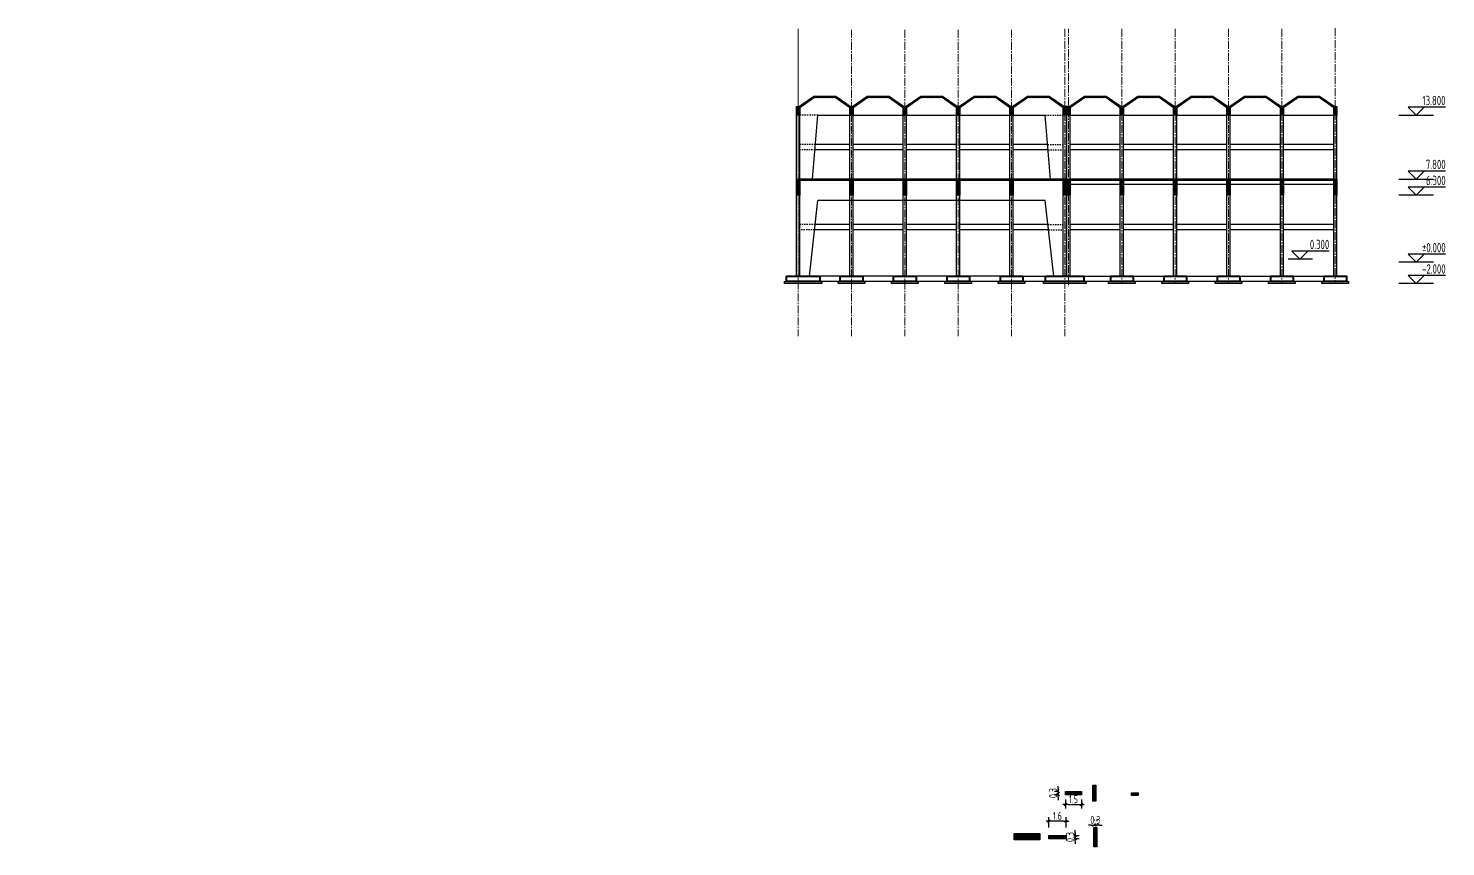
# Model space of a CAD drawing. Header units: metres. Extents: x 202848 to 204724, y 1924431 to 1925550.
# Drawn here: x 203492.3 to 203625.2, y 1924967.2 to 1925043.9 of the extents above; entities that cross this region are included whole.
import ezdxf
from ezdxf.enums import TextEntityAlignment as Align

# ---------------------------------------------------------------- set-up
doc = ezdxf.new("R2010")
doc.units = ezdxf.units.M
doc.header["$MEASUREMENT"] = 0
doc.linetypes.add('CENTER2', pattern=[1.125, 0.75, -0.125, 0.125, -0.125])
doc.linetypes.add('HIDDEN2', pattern=[0.1875, 0.125, -0.0625])
doc.layers.add('Axis', color=1, linetype='CENTER2', lineweight=5)
doc.layers.add('RC_Footing', color=3, linetype='Continuous', lineweight=40)
for name, color, linetype in [('Beam', 7, 'Continuous'), ('Columns', 2, 'Continuous'), ('Frame', 7, 'Continuous'), ('Hidden', 7, 'HIDDEN2'), ('PC_footing', 4, 'Continuous'), ('plate', 7, 'Continuous'), ('Wall Beam', 7, 'Continuous')]:
    doc.layers.add(name, color=color, linetype=linetype)
doc.styles.add('YQ_DIM', font='SUPEROS.SHX', dxfattribs={"width": 0.8, "bigfont": 'HZDX.SHX'})
doc.styles.add('YQ_ELEV', font='SUPEROS.SHX', dxfattribs={"width": 0.8, "bigfont": 'HZDX.SHX'})
doc.dimstyles.new('yqm0_250', dxfattribs={"dimscale": 0.25, "dimtxt": 3, "dimasz": 1, "dimexe": 1.5, "dimexo": 3, "dimgap": 0.5, "dimtad": 1, "dimdec": 3, "dimdsep": 46, "dimtxsty": 'YQ_DIM', "dimblk": 'YQTICK', "dimcen": 0, "dimclrd": 256, "dimclre": 256, "dimclrt": 7, "dimadec": 1, "dimazin": 2, "dimtfac": 1, "dimtdec": 4, "dimtix": 1, "dimtmove": 2, "dimatfit": 2, "dimfxl": 1, "dimtolj": 1, "dimtzin": 0, "dimarcsym": 0})
pattern_1 = [(135, (-38.570793, 32.499216), (-0.0353553390593, -0.0353553390593), [])]
pattern_2 = [(45, (203725.7731, 1924779.59751), (-0.044194174, 0.044194174), [])]
pattern_3 = [(45, (203725.7731, 1924778.79751), (-0.044194174, 0.044194174), [])]

# ---------------------------------------------------------------- blocks, each defined once
blk = doc.blocks.new('YQTICK')
blk.add_line((-1, 0), (1, 0))
at = {"const_width": 0.4}
blk.add_lwpolyline([(0.53, 0.53), (-0.53, -0.53)], dxfattribs=at)
blk = doc.blocks.new('*D14')
at = {"lineweight": -2, "transparency": 16777216}
for p, q in [((203589.54, 1924971.58), (203589.54, 1924970.73)), ((203591.04, 1924971.58), (203591.04, 1924970.73)), ((203589.79, 1924971.11), (203590.79, 1924971.11))]:
    blk.add_line(p, q, dxfattribs=at)
at = {"layer": 'Defpoints', "color": 0, "transparency": 16777216}
for p in [(203589.54, 1924972.33), (203591.04, 1924972.33), (203591.04, 1924971.11)]:
    blk.add_point(p, dxfattribs=at)
at = {"lineweight": -2, "transparency": 16777216, "xscale": 0.25, "yscale": 0.25, "zscale": 0.25, "rotation": 180}
blk.add_blockref('YQTICK', (203589.54, 1924971.11), dxfattribs=at)
at = {"lineweight": -2, "transparency": 16777216, "xscale": 0.25, "yscale": 0.25, "zscale": 0.25}
blk.add_blockref('YQTICK', (203591.04, 1924971.11), dxfattribs=at)
at = {"color": 7, "transparency": 16777216, "insert": (203590.29, 1924971.61), "char_height": 0.75, "attachment_point": 5, "style": 'YQ_DIM'}
blk.add_mtext('\\A1;1.5', dxfattribs=at)
blk = doc.blocks.new('*D15')
at = {"lineweight": -2, "transparency": 16777216}
for p, q in [((203588.87, 1924972.58), (203588.87, 1924972.83)), ((203588.79, 1924972.33), (203588.5, 1924972.33)), ((203588.79, 1924972.03), (203588.5, 1924972.03)), ((203588.87, 1924972.03), (203588.87, 1924972.33)), ((203588.87, 1924971.78), (203588.87, 1924971.53))]:
    blk.add_line(p, q, dxfattribs=at)
at = {"layer": 'Defpoints', "color": 0, "transparency": 16777216}
for p in [(203588.87, 1924972.33), (203589.54, 1924972.33), (203589.54, 1924972.03)]:
    blk.add_point(p, dxfattribs=at)
at = {"lineweight": -2, "transparency": 16777216, "xscale": 0.25, "yscale": 0.25, "zscale": 0.25}
for p, rotation in [((203588.87, 1924972.33), 270), ((203588.87, 1924972.03), 90)]:
    blk.add_blockref('YQTICK', p, dxfattribs=dict(at, rotation=rotation))
at = {"color": 7, "transparency": 16777216, "insert": (203588.37, 1924972.18), "char_height": 0.75, "attachment_point": 5, "rotation": 90, "style": 'YQ_DIM'}
blk.add_mtext('\\A1;0.3', dxfattribs=at)
blk = doc.blocks.new('*D17')
at = {"lineweight": -2, "transparency": 16777216}
for p, q in [((203587.99, 1924968.96), (203587.99, 1924969.92)), ((203589.59, 1924968.96), (203589.59, 1924969.92)), ((203589.34, 1924969.55), (203588.24, 1924969.55))]:
    blk.add_line(p, q, dxfattribs=at)
at = {"layer": 'Defpoints', "color": 0, "transparency": 16777216}
for p in [(203587.99, 1924969.55), (203587.99, 1924968.21), (203589.59, 1924968.21)]:
    blk.add_point(p, dxfattribs=at)
at = {"lineweight": -2, "transparency": 16777216, "xscale": 0.25, "yscale": 0.25, "zscale": 0.25, "rotation": 180}
blk.add_blockref('YQTICK', (203587.99, 1924969.55), dxfattribs=at)
at = {"lineweight": -2, "transparency": 16777216, "xscale": 0.25, "yscale": 0.25, "zscale": 0.25}
blk.add_blockref('YQTICK', (203589.59, 1924969.55), dxfattribs=at)
at = {"color": 7, "transparency": 16777216, "insert": (203588.79, 1924970.05), "char_height": 0.75, "attachment_point": 5, "style": 'YQ_DIM'}
blk.add_mtext('\\A1;1.6', dxfattribs=at)
blk = doc.blocks.new('*D18')
at = {"lineweight": -2, "transparency": 16777216}
for p, q in [((203590.46, 1924968.46), (203590.46, 1924968.71)), ((203590.34, 1924968.21), (203590.83, 1924968.21)), ((203590.34, 1924967.91), (203590.83, 1924967.91)), ((203590.46, 1924968.21), (203590.46, 1924967.91)), ((203590.46, 1924967.66), (203590.46, 1924967.41))]:
    blk.add_line(p, q, dxfattribs=at)
at = {"layer": 'Defpoints', "color": 0, "transparency": 16777216}
for p in [(203589.59, 1924968.21), (203589.59, 1924967.91), (203590.46, 1924967.91)]:
    blk.add_point(p, dxfattribs=at)
at = {"lineweight": -2, "transparency": 16777216, "xscale": 0.25, "yscale": 0.25, "zscale": 0.25}
for p, rotation in [((203590.46, 1924968.21), 270), ((203590.46, 1924967.91), 90)]:
    blk.add_blockref('YQTICK', p, dxfattribs=dict(at, rotation=rotation))
at = {"color": 7, "transparency": 16777216, "insert": (203589.96, 1924968.06), "char_height": 0.75, "attachment_point": 5, "rotation": 90, "style": 'YQ_DIM'}
blk.add_mtext('\\A1;0.3', dxfattribs=at)
blk = doc.blocks.new('*D19')
at = {"lineweight": -2, "transparency": 16777216}
for p, q in [((203591.94, 1924969.17), (203591.69, 1924969.17)), ((203592.19, 1924969.71), (203592.19, 1924969.54)), ((203592.49, 1924969.17), (203592.19, 1924969.17)), ((203592.49, 1924969.71), (203592.49, 1924969.54)), ((203592.74, 1924969.17), (203592.99, 1924969.17))]:
    blk.add_line(p, q, dxfattribs=at)
at = {"layer": 'Defpoints', "color": 0, "transparency": 16777216}
for p in [(203592.19, 1924969.17), (203592.19, 1924968.96), (203592.49, 1924968.96)]:
    blk.add_point(p, dxfattribs=at)
at = {"lineweight": -2, "transparency": 16777216, "xscale": 0.25, "yscale": 0.25, "zscale": 0.25}
blk.add_blockref('YQTICK', (203592.19, 1924969.17), dxfattribs=at)
at = {"lineweight": -2, "transparency": 16777216, "xscale": 0.25, "yscale": 0.25, "zscale": 0.25, "rotation": 180}
blk.add_blockref('YQTICK', (203592.49, 1924969.17), dxfattribs=at)
at = {"color": 7, "transparency": 16777216, "insert": (203592.34, 1924969.67), "char_height": 0.75, "attachment_point": 5, "style": 'YQ_DIM'}
blk.add_mtext('\\A1;0.3', dxfattribs=at)

msp = doc.modelspace()

# ---------------------------------------------------------------- hatches: boundary and pattern name
at = {"layer": 'Beam'}
h = msp.add_hatch(dxfattribs=at)
h.set_pattern_fill('ANSI31', color=0, scale=0.5)
h.set_pattern_definition([(45, (203675.4331, 1924779.59751), (-0.044194174, 0.044194174), [])])
h.paths.add_polyline_path([(203564.637, 1925036.4623), (203564.487, 1925036.4623), (203564.487, 1925035.7623), (203564.637, 1925035.7623)])
h.paths.add_polyline_path([(203564.487, 1925036.4623), (203564.337, 1925036.4623), (203564.337, 1925035.7623), (203564.487, 1925035.7623)])
h = msp.add_hatch(dxfattribs=at)
h.set_pattern_fill('ANSI31', color=0, scale=0.5)
h.set_pattern_definition([(45, (203680.4331, 1924779.59751), (-0.044194174, 0.044194174), [])])
h.paths.add_polyline_path([(203569.637, 1925036.4623), (203569.487, 1925036.4623), (203569.487, 1925035.7623), (203569.637, 1925035.7623)])
h.paths.add_polyline_path([(203569.487, 1925036.4623), (203569.337, 1925036.4623), (203569.337, 1925035.7623), (203569.487, 1925035.7623)])
h = msp.add_hatch(dxfattribs=at)
h.set_pattern_fill('ANSI31', color=0, scale=0.5)
h.set_pattern_definition([(45, (203685.4331, 1924779.59751), (-0.044194174, 0.044194174), [])])
h.paths.add_polyline_path([(203574.637, 1925036.4623), (203574.487, 1925036.4623), (203574.487, 1925035.7623), (203574.637, 1925035.7623)])
h.paths.add_polyline_path([(203574.487, 1925036.4623), (203574.337, 1925036.4623), (203574.337, 1925035.7623), (203574.487, 1925035.7623)])
h = msp.add_hatch(dxfattribs=at)
h.set_pattern_fill('ANSI31', color=0, scale=0.5)
h.set_pattern_definition([(45, (203690.4331, 1924779.59751), (-0.044194174, 0.044194174), [])])
h.paths.add_polyline_path([(203579.637, 1925036.4623), (203579.487, 1925036.4623), (203579.487, 1925035.7623), (203579.637, 1925035.7623)])
h.paths.add_polyline_path([(203579.487, 1925036.4623), (203579.337, 1925036.4623), (203579.337, 1925035.7623), (203579.487, 1925035.7623)])
h = msp.add_hatch(dxfattribs=at)
h.set_pattern_fill('ANSI31', color=0, scale=0.5)
h.set_pattern_definition([(45, (203695.4331, 1924779.59751), (-0.044194174, 0.044194174), [])])
h.paths.add_polyline_path([(203584.637, 1925036.4623), (203584.487, 1925036.4623), (203584.487, 1925035.7623), (203584.637, 1925035.7623)])
h.paths.add_polyline_path([(203584.487, 1925036.4623), (203584.337, 1925036.4623), (203584.337, 1925035.7623), (203584.487, 1925035.7623)])
h = msp.add_hatch(dxfattribs=at)
h.set_pattern_fill('ANSI31', color=0, scale=0.5)
h.set_pattern_definition([(45, (203700.4331, 1924779.59751), (-0.044194174, 0.044194174), [])])
h.paths.add_polyline_path([(203589.637, 1925036.4623), (203589.487, 1925036.4623), (203589.487, 1925035.7623), (203589.637, 1925035.7623)])
h.paths.add_polyline_path([(203589.487, 1925036.4623), (203589.337, 1925036.4623), (203589.337, 1925035.7623), (203589.487, 1925035.7623)])
h = msp.add_hatch(dxfattribs=at)
h.set_pattern_fill('ANSI31', color=0, scale=0.5)
h.set_pattern_definition([(45, (203700.7731, 1924779.59751), (-0.044194174, 0.044194174), [])])
h.paths.add_polyline_path([(203589.977, 1925036.4623), (203589.827, 1925036.4623), (203589.827, 1925035.7623), (203589.977, 1925035.7623)])
h.paths.add_polyline_path([(203589.827, 1925036.4623), (203589.677, 1925036.4623), (203589.677, 1925035.7623), (203589.827, 1925035.7623)])
h = msp.add_hatch(dxfattribs=at)
h.set_pattern_fill('ANSI31', color=0, scale=0.5)
h.set_pattern_definition([(45, (203705.7731, 1924779.59751), (-0.044194174, 0.044194174), [])])
h.paths.add_polyline_path([(203594.977, 1925036.4623), (203594.827, 1925036.4623), (203594.827, 1925035.7623), (203594.977, 1925035.7623)])
h.paths.add_polyline_path([(203594.827, 1925036.4623), (203594.677, 1925036.4623), (203594.677, 1925035.7623), (203594.827, 1925035.7623)])
h = msp.add_hatch(dxfattribs=at)
h.set_pattern_fill('ANSI31', color=0, scale=0.5)
h.set_pattern_definition([(45, (203710.7731, 1924779.59751), (-0.044194174, 0.044194174), [])])
h.paths.add_polyline_path([(203599.977, 1925036.4623), (203599.827, 1925036.4623), (203599.827, 1925035.7623), (203599.977, 1925035.7623)])
h.paths.add_polyline_path([(203599.827, 1925036.4623), (203599.677, 1925036.4623), (203599.677, 1925035.7623), (203599.827, 1925035.7623)])
h = msp.add_hatch(dxfattribs=at)
h.set_pattern_fill('ANSI31', color=0, scale=0.5)
h.set_pattern_definition(pattern_3)
h.paths.add_polyline_path([(203603.3456, 1925037.5223), (203601.3083, 1925037.5223), (203599.827, 1925036.5048), (203599.827, 1925036.4623), (203599.977, 1925036.4623), (203601.3456, 1925037.4023), (203603.3083, 1925037.4023), (203604.677, 1925036.4623), (203604.827, 1925036.4623), (203604.827, 1925036.5048)])
h = msp.add_hatch(dxfattribs=at)
h.set_pattern_fill('ANSI31', color=0, scale=0.5)
h.set_pattern_definition([(45, (203715.7731, 1924779.59751), (-0.044194174, 0.044194174), [])])
h.paths.add_polyline_path([(203604.977, 1925036.4623), (203604.827, 1925036.4623), (203604.827, 1925035.7623), (203604.977, 1925035.7623)])
h.paths.add_polyline_path([(203604.827, 1925036.4623), (203604.677, 1925036.4623), (203604.677, 1925035.7623), (203604.827, 1925035.7623)])
h = msp.add_hatch(dxfattribs=at)
h.set_pattern_fill('ANSI31', color=0, scale=0.5)
h.set_pattern_definition([(45, (203720.7731, 1924779.59751), (-0.044194174, 0.044194174), [])])
h.paths.add_polyline_path([(203609.977, 1925036.4623), (203609.827, 1925036.4623), (203609.827, 1925035.7623), (203609.977, 1925035.7623)])
h.paths.add_polyline_path([(203609.827, 1925036.4623), (203609.677, 1925036.4623), (203609.677, 1925035.7623), (203609.827, 1925035.7623)])
h = msp.add_hatch(dxfattribs=at)
h.set_pattern_fill('ANSI31', color=0, scale=0.5)
h.set_pattern_definition(pattern_2)
h.paths.add_polyline_path([(203614.977, 1925036.4623), (203614.827, 1925036.4623), (203614.827, 1925035.7623), (203614.977, 1925035.7623)])
h.paths.add_polyline_path([(203614.827, 1925036.4623), (203614.677, 1925036.4623), (203614.677, 1925035.7623), (203614.827, 1925035.7623)])
h = msp.add_hatch(dxfattribs=at)
h.set_pattern_fill('ANSI31', color=0, scale=0.5)
h.set_pattern_definition([(45, (203674.3546, 1924779.86323), (-0.044194174, 0.044194174), [])])
h.paths.add_polyline_path([(203564.637, 1925029.7623), (203564.337, 1925029.7623), (203564.337, 1925028.2623), (203564.637, 1925028.2623)])
h = msp.add_hatch(dxfattribs=at)
h.set_pattern_fill('ANSI31', color=0, scale=0.5)
h.set_pattern_definition(pattern_2)
h.paths.add_polyline_path([(203579.337, 1925029.6423), (203579.337, 1925029.7623), (203574.637, 1925029.7623), (203574.637, 1925029.6423)])
h.paths.add_polyline_path([(203579.637, 1925029.7623), (203579.637, 1925029.6423), (203584.337, 1925029.6423), (203584.337, 1925029.7623)])
h.paths.add_polyline_path([(203584.637, 1925029.7623), (203584.637, 1925029.6423), (203589.337, 1925029.6423), (203589.337, 1925029.7623)])
h.paths.add_polyline_path([(203569.637, 1925029.7623), (203569.637, 1925029.6423), (203574.337, 1925029.6423), (203574.337, 1925029.7623)])
h.paths.add_polyline_path([(203569.337, 1925029.6423), (203569.337, 1925029.7623), (203564.637, 1925029.7623), (203564.637, 1925029.6423)])
h = msp.add_hatch(dxfattribs=at)
h.set_pattern_fill('ANSI31', color=0, scale=0.5)
h.set_pattern_definition([(45, (203679.3546, 1924779.86323), (-0.044194174, 0.044194174), [])])
h.paths.add_polyline_path([(203569.637, 1925029.7623), (203569.337, 1925029.7623), (203569.337, 1925028.2623), (203569.637, 1925028.2623)])
h = msp.add_hatch(dxfattribs=at)
h.set_pattern_fill('ANSI31', color=0, scale=0.5)
h.set_pattern_definition([(45, (203684.3546, 1924779.86323), (-0.044194174, 0.044194174), [])])
h.paths.add_polyline_path([(203574.637, 1925029.7623), (203574.337, 1925029.7623), (203574.337, 1925028.2623), (203574.637, 1925028.2623)])
h = msp.add_hatch(dxfattribs=at)
h.set_pattern_fill('ANSI31', color=0, scale=0.5)
h.set_pattern_definition([(45, (203689.3546, 1924779.86323), (-0.044194174, 0.044194174), [])])
h.paths.add_polyline_path([(203579.637, 1925029.7623), (203579.337, 1925029.7623), (203579.337, 1925028.2623), (203579.637, 1925028.2623)])
h = msp.add_hatch(dxfattribs=at)
h.set_pattern_fill('ANSI31', color=0, scale=0.5)
h.set_pattern_definition([(45, (203694.3546, 1924779.86323), (-0.044194174, 0.044194174), [])])
h.paths.add_polyline_path([(203584.637, 1925029.7623), (203584.337, 1925029.7623), (203584.337, 1925028.2623), (203584.637, 1925028.2623)])
h = msp.add_hatch(dxfattribs=at)
h.set_pattern_fill('ANSI31', color=0, scale=0.5)
h.set_pattern_definition([(45, (203699.3546, 1924779.86323), (-0.044194174, 0.044194174), [])])
h.paths.add_polyline_path([(203589.637, 1925029.7623), (203589.337, 1925029.7623), (203589.337, 1925028.2623), (203589.637, 1925028.2623)])
h = msp.add_hatch(dxfattribs=at)
h.set_pattern_fill('ANSI31', color=0, scale=0.5)
h.set_pattern_definition([(45, (203699.6946, 1924779.86323), (-0.044194174, 0.044194174), [])])
h.paths.add_polyline_path([(203589.977, 1925029.7623), (203589.677, 1925029.7623), (203589.677, 1925028.2623), (203589.977, 1925028.2623)])
h = msp.add_hatch(dxfattribs=at)
h.set_pattern_fill('ANSI31', color=0, scale=0.5)
h.set_pattern_definition(pattern_2)
h.paths.add_polyline_path([(203599.977, 1925029.7623), (203599.977, 1925029.6423), (203604.677, 1925029.6423), (203604.677, 1925029.7623)])
h.paths.add_polyline_path([(203609.677, 1925029.6423), (203609.677, 1925029.7623), (203604.977, 1925029.7623), (203604.977, 1925029.6423)])
h.paths.add_polyline_path([(203609.977, 1925029.7623), (203609.977, 1925029.6423), (203614.677, 1925029.6423), (203614.677, 1925029.7623)])
h.paths.add_polyline_path([(203599.677, 1925029.6423), (203599.677, 1925029.7623), (203594.977, 1925029.7623), (203594.977, 1925029.6423)])
h.paths.add_polyline_path([(203589.977, 1925029.7623), (203589.977, 1925029.6423), (203594.677, 1925029.6423), (203594.677, 1925029.7623)])
h = msp.add_hatch(dxfattribs=at)
h.set_pattern_fill('ANSI31', color=0, scale=0.5)
h.set_pattern_definition([(45, (203704.6946, 1924779.86323), (-0.044194174, 0.044194174), [])])
h.paths.add_polyline_path([(203594.977, 1925029.7623), (203594.677, 1925029.7623), (203594.677, 1925028.2623), (203594.977, 1925028.2623)])
h = msp.add_hatch(dxfattribs=at)
h.set_pattern_fill('ANSI31', color=0, scale=0.5)
h.set_pattern_definition([(45, (203709.6946, 1924779.86323), (-0.044194174, 0.044194174), [])])
h.paths.add_polyline_path([(203599.977, 1925029.7623), (203599.677, 1925029.7623), (203599.677, 1925028.2623), (203599.977, 1925028.2623)])
h = msp.add_hatch(dxfattribs=at)
h.set_pattern_fill('ANSI31', color=0, scale=0.5)
h.set_pattern_definition([(45, (203714.6946, 1924779.86323), (-0.044194174, 0.044194174), [])])
h.paths.add_polyline_path([(203604.977, 1925029.7623), (203604.677, 1925029.7623), (203604.677, 1925028.2623), (203604.977, 1925028.2623)])
h = msp.add_hatch(dxfattribs=at)
h.set_pattern_fill('ANSI31', color=0, scale=0.5)
h.set_pattern_definition([(45, (203719.6946, 1924779.86323), (-0.044194174, 0.044194174), [])])
h.paths.add_polyline_path([(203609.977, 1925029.7623), (203609.677, 1925029.7623), (203609.677, 1925028.2623), (203609.977, 1925028.2623)])
h = msp.add_hatch(dxfattribs=at)
h.set_pattern_fill('ANSI31', color=0, scale=0.5)
h.set_pattern_definition([(45, (203724.6946, 1924779.86323), (-0.044194174, 0.044194174), [])])
h.paths.add_polyline_path([(203614.977, 1925029.7623), (203614.677, 1925029.7623), (203614.677, 1925028.2623), (203614.977, 1925028.2623)])
at = {"layer": 'Columns', "transparency": 33554687}
h = msp.add_hatch(dxfattribs=at)
h.set_pattern_fill('ANSI31', color=256, scale=0.4, angle=90)
h.set_pattern_definition(pattern_1)
h.paths.add_polyline_path([(203592.3975, 1924972.9329), (203592.0975, 1924972.9329), (203592.0975, 1924971.4329), (203592.3975, 1924971.4329)])
h = msp.add_hatch(dxfattribs=at)
h.set_pattern_fill('ANSI31', color=256, scale=0.4, angle=90)
h.set_pattern_definition(pattern_1)
h.paths.add_polyline_path([(203591.0377, 1924972.0329), (203591.0377, 1924972.3329), (203589.5377, 1924972.3329), (203589.5377, 1924972.0329)])
h = msp.add_hatch(dxfattribs=at)
h.set_pattern_fill('ANSI31', color=256, scale=0.4, angle=90)
h.set_pattern_definition(pattern_1)
h.paths.add_polyline_path([(203595.7374, 1924972.1938), (203595.7374, 1924971.9438), (203596.3374, 1924971.9438), (203596.3374, 1924972.1938)])
h = msp.add_hatch(dxfattribs=at)
h.set_pattern_fill('ANSI31', color=256, scale=0.4, angle=90)
h.set_pattern_definition(pattern_1)
h.paths.add_polyline_path([(203592.4884, 1924968.9587), (203592.1884, 1924968.9587), (203592.1884, 1924967.1587), (203592.4884, 1924967.1587)])
h = msp.add_hatch(dxfattribs=at)
h.set_pattern_fill('ANSI31', color=256, scale=0.4, angle=90)
h.set_pattern_definition(pattern_1)
h.paths.add_polyline_path([(203584.7306, 1924968.3869), (203584.7306, 1924967.7869), (203587.1306, 1924967.7869), (203587.1306, 1924968.3869)])
h = msp.add_hatch(dxfattribs=at)
h.set_pattern_fill('ANSI31', color=256, scale=0.4, angle=90)
h.set_pattern_definition(pattern_1)
h.paths.add_polyline_path([(203587.9909, 1924968.2087), (203587.9909, 1924967.9087), (203589.5909, 1924967.9087), (203589.5909, 1924968.2087)])
at = {"layer": 'plate'}
h = msp.add_hatch(dxfattribs=at)
h.set_pattern_fill('ANSI31', color=0, scale=0.5)
h.set_pattern_definition(pattern_2)
h.paths.add_polyline_path([(203578.0056, 1925037.5223), (203575.9683, 1925037.5223), (203574.5997, 1925036.5823), (203574.3742, 1925036.5823), (203573.0056, 1925037.5223), (203570.9683, 1925037.5223), (203569.5997, 1925036.5823), (203569.3742, 1925036.5823), (203568.0056, 1925037.5223), (203565.9683, 1925037.5223), (203564.5997, 1925036.5823), (203564.337, 1925036.5823), (203564.337, 1925036.4623), (203564.637, 1925036.4623), (203566.0056, 1925037.4023), (203567.9683, 1925037.4023), (203569.337, 1925036.4623), (203569.637, 1925036.4623), (203571.0056, 1925037.4023), (203572.9683, 1925037.4023), (203574.337, 1925036.4623), (203574.637, 1925036.4623), (203576.0056, 1925037.4023), (203577.9683, 1925037.4023), (203579.337, 1925036.4623), (203579.637, 1925036.4623), (203581.0056, 1925037.4023), (203582.9683, 1925037.4023), (203584.337, 1925036.4623), (203584.637, 1925036.4623), (203586.0056, 1925037.4023), (203587.9683, 1925037.4023), (203589.337, 1925036.4623), (203589.637, 1925036.4623), (203589.637, 1925036.5823), (203589.3742, 1925036.5823), (203588.0056, 1925037.5223), (203585.9683, 1925037.5223), (203584.5997, 1925036.5823), (203584.3742, 1925036.5823), (203583.0056, 1925037.5223), (203580.9683, 1925037.5223), (203579.5997, 1925036.5823), (203579.3742, 1925036.5823)])
h = msp.add_hatch(dxfattribs=at)
h.set_pattern_fill('ANSI31', color=0, scale=0.5)
h.set_pattern_definition(pattern_3)
h.paths.add_polyline_path([(203613.3083, 1925037.4023), (203614.677, 1925036.4623), (203614.977, 1925036.4623), (203614.977, 1925036.5823), (203614.7142, 1925036.5823), (203613.3456, 1925037.5223), (203611.3083, 1925037.5223), (203609.9397, 1925036.5823), (203609.7142, 1925036.5823), (203608.3456, 1925037.5223), (203606.3083, 1925037.5223), (203604.9397, 1925036.5823), (203604.7142, 1925036.5823), (203603.3456, 1925037.5223), (203601.3083, 1925037.5223), (203599.9397, 1925036.5823), (203599.7142, 1925036.5823), (203598.3456, 1925037.5223), (203596.3083, 1925037.5223), (203594.9397, 1925036.5823), (203594.7142, 1925036.5823), (203593.3456, 1925037.5223), (203591.3083, 1925037.5223), (203589.9397, 1925036.5823), (203589.677, 1925036.5823), (203589.677, 1925036.4623), (203589.977, 1925036.4623), (203591.3456, 1925037.4023), (203593.3083, 1925037.4023), (203594.677, 1925036.4623), (203594.977, 1925036.4623), (203596.3456, 1925037.4023), (203598.3083, 1925037.4023), (203599.677, 1925036.4623), (203599.977, 1925036.4623), (203601.3456, 1925037.4023), (203603.3083, 1925037.4023), (203604.677, 1925036.4623), (203604.977, 1925036.4623), (203606.3456, 1925037.4023), (203608.3083, 1925037.4023), (203609.677, 1925036.4623), (203609.977, 1925036.4623), (203611.3456, 1925037.4023)])
at = {"layer": 'RC_Footing'}
h = msp.add_hatch(color=0, dxfattribs=at)
h.dxf.hatch_style = 1
h.paths.add_polyline_path([(203564.637, 1925020.6594), (203564.637, 1925020.6994), (203564.337, 1925020.6994), (203564.337, 1925020.6594)])
h = msp.add_hatch(color=0, dxfattribs=at)
h.dxf.hatch_style = 1
h.paths.add_polyline_path([(203569.637, 1925020.6623), (203569.637, 1925020.7023), (203569.337, 1925020.7023), (203569.337, 1925020.6623)])
h = msp.add_hatch(color=0, dxfattribs=at)
h.dxf.hatch_style = 1
h.paths.add_polyline_path([(203574.637, 1925020.6623), (203574.637, 1925020.7023), (203574.337, 1925020.7023), (203574.337, 1925020.6623)])
h = msp.add_hatch(color=0, dxfattribs=at)
h.dxf.hatch_style = 1
h.paths.add_polyline_path([(203579.637, 1925020.6623), (203579.637, 1925020.7023), (203579.337, 1925020.7023), (203579.337, 1925020.6623)])
h = msp.add_hatch(color=0, dxfattribs=at)
h.dxf.hatch_style = 1
h.paths.add_polyline_path([(203584.637, 1925020.6623), (203584.637, 1925020.7023), (203584.337, 1925020.7023), (203584.337, 1925020.6623)])
h = msp.add_hatch(color=0, dxfattribs=at)
h.dxf.hatch_style = 1
h.paths.add_polyline_path([(203589.637, 1925020.6623), (203589.637, 1925020.7023), (203589.337, 1925020.7023), (203589.337, 1925020.6623)])
h = msp.add_hatch(color=0, dxfattribs=at)
h.dxf.hatch_style = 1
h.paths.add_polyline_path([(203589.977, 1925020.6623), (203589.977, 1925020.7023), (203589.677, 1925020.7023), (203589.677, 1925020.6623)])
h = msp.add_hatch(color=0, dxfattribs=at)
h.dxf.hatch_style = 1
h.paths.add_polyline_path([(203594.977, 1925020.6623), (203594.977, 1925020.7023), (203594.677, 1925020.7023), (203594.677, 1925020.6623)])
h = msp.add_hatch(color=0, dxfattribs=at)
h.dxf.hatch_style = 1
h.paths.add_polyline_path([(203599.977, 1925020.6623), (203599.977, 1925020.7023), (203599.677, 1925020.7023), (203599.677, 1925020.6623)])
h = msp.add_hatch(color=0, dxfattribs=at)
h.dxf.hatch_style = 1
h.paths.add_polyline_path([(203604.977, 1925020.6623), (203604.977, 1925020.7023), (203604.677, 1925020.7023), (203604.677, 1925020.6623)])
h = msp.add_hatch(color=0, dxfattribs=at)
h.dxf.hatch_style = 1
h.paths.add_polyline_path([(203609.977, 1925020.6623), (203609.977, 1925020.7023), (203609.677, 1925020.7023), (203609.677, 1925020.6623)])
h = msp.add_hatch(color=0, dxfattribs=at)
h.dxf.hatch_style = 1
h.paths.add_polyline_path([(203614.977, 1925020.6623), (203614.977, 1925020.7023), (203614.677, 1925020.7023), (203614.677, 1925020.6623)])

# ---------------------------------------------------------------- linework, layer by layer
for p, q in [((203564.337, 1925029.7623), (203564.337, 1925035.7623)), ((203564.637, 1925029.7623), (203564.637, 1925035.7623)), ((203565.837, 1925029.7623), (203566.337, 1925035.7623)), ((203569.337, 1925029.7623), (203569.337, 1925035.7623)), ((203569.637, 1925029.7623), (203569.637, 1925035.7623)), ((203574.337, 1925029.7623), (203574.337, 1925035.7623)), ((203574.637, 1925029.7623), (203574.637, 1925035.7623)), ((203579.337, 1925029.7623), (203579.337, 1925035.7623)), ((203579.637, 1925029.7623), (203579.637, 1925035.7623)), ((203584.337, 1925029.7623), (203584.337, 1925035.7623)), ((203584.637, 1925029.7623), (203584.637, 1925035.7623)), ((203588.137, 1925029.7623), (203587.637, 1925035.7623)), ((203589.337, 1925029.7623), (203589.337, 1925035.7637)), ((203589.637, 1925029.7623), (203589.637, 1925035.7637)), ((203589.677, 1925029.7623), (203589.677, 1925035.7623)), ((203589.977, 1925029.7623), (203589.977, 1925035.7623)), ((203594.677, 1925029.7623), (203594.677, 1925035.7623)), ((203594.977, 1925029.7623), (203594.977, 1925035.7623)), ((203599.677, 1925029.7623), (203599.677, 1925035.7623)), ((203599.977, 1925029.7623), (203599.977, 1925035.7623)), ((203604.677, 1925029.7623), (203604.677, 1925035.7623)), ((203604.977, 1925029.7623), (203604.977, 1925035.7623)), ((203609.677, 1925029.7623), (203609.677, 1925035.7623)), ((203609.977, 1925029.7623), (203609.977, 1925035.7623)), ((203614.677, 1925029.7623), (203614.677, 1925035.7623)), ((203614.977, 1925029.7623), (203614.977, 1925035.7623)), ((203620.788, 1925035.7623), (203624.0305, 1925035.7623)), ((203564.337, 1925029.7623), (203565.837, 1925029.7623)), ((203589.637, 1925029.7623), (203588.137, 1925029.7623)), ((203620.788, 1925029.7623), (203624.0305, 1925029.7623)), ((203564.337, 1925020.6994), (203564.337, 1925028.2623)), ((203564.637, 1925020.6994), (203564.637, 1925028.2623)), ((203569.337, 1925020.7023), (203569.337, 1925028.2623)), ((203569.637, 1925020.7023), (203569.637, 1925028.2623)), ((203574.337, 1925020.7023), (203574.337, 1925028.2623)), ((203574.637, 1925020.7023), (203574.637, 1925028.2623)), ((203579.337, 1925020.7023), (203579.337, 1925028.2623)), ((203579.637, 1925020.7023), (203579.637, 1925028.2623)), ((203584.337, 1925020.7023), (203584.337, 1925028.2623)), ((203584.637, 1925020.7023), (203584.637, 1925028.2623)), ((203589.337, 1925020.7023), (203589.337, 1925028.2623)), ((203589.637, 1925020.7023), (203589.637, 1925028.2623)), ((203589.677, 1925020.7023), (203589.677, 1925028.2623)), ((203589.977, 1925020.7023), (203589.977, 1925028.2623)), ((203594.677, 1925020.7023), (203594.677, 1925028.2623)), ((203594.977, 1925020.7023), (203594.977, 1925028.2623)), ((203599.677, 1925020.7023), (203599.677, 1925028.2623)), ((203599.977, 1925020.7023), (203599.977, 1925028.2623)), ((203604.677, 1925020.7023), (203604.677, 1925028.2623)), ((203604.977, 1925020.7023), (203604.977, 1925028.2623)), ((203609.677, 1925020.7023), (203609.677, 1925028.2623)), ((203609.977, 1925020.7023), (203609.977, 1925028.2623)), ((203614.677, 1925020.7023), (203614.677, 1925028.2623)), ((203614.977, 1925020.7023), (203614.977, 1925028.2623)), ((203624.0305, 1925028.2623), (203620.788, 1925028.2623)), ((203612.7011, 1925022.2623), (203610.4253, 1925022.2623)), ((203624.0305, 1925021.9623), (203620.788, 1925021.9623)), ((203624.0305, 1925019.9623), (203620.788, 1925019.9623))]:
    msp.add_line(p, q)
for points in [[(203625.1593, 1925036.5123), (203621.6593, 1925036.5123), (203622.4093, 1925035.7623), (203623.1593, 1925036.5123)], [(203625.1704, 1925030.5123), (203621.6704, 1925030.5123), (203622.4204, 1925029.7623), (203623.1704, 1925030.5123)], [(203625.1704, 1925029.0123), (203621.6704, 1925029.0123), (203622.4204, 1925028.2623), (203623.1704, 1925029.0123)], [(203614.2627, 1925023.0123), (203610.7627, 1925023.0123), (203611.5127, 1925022.2623), (203612.2627, 1925023.0123)], [(203625.1704, 1925022.7123), (203621.6704, 1925022.7123), (203622.4204, 1925021.9623), (203623.1704, 1925022.7123)], [(203625.1704, 1925020.7123), (203621.6704, 1925020.7123), (203622.4204, 1925019.9623), (203623.1704, 1925020.7123)]]:
    msp.add_lwpolyline(points)
for points in [[(203589.677, 1925020.7023), (203589.977, 1925020.7023), (203589.977, 1925020.6623), (203589.677, 1925020.6623)], [(203594.677, 1925020.7023), (203594.977, 1925020.7023), (203594.977, 1925020.6623), (203594.677, 1925020.6623)], [(203599.677, 1925020.7023), (203599.977, 1925020.7023), (203599.977, 1925020.6623), (203599.677, 1925020.6623)], [(203604.677, 1925020.7023), (203604.977, 1925020.7023), (203604.977, 1925020.6623), (203604.677, 1925020.6623)], [(203609.677, 1925020.7023), (203609.977, 1925020.7023), (203609.977, 1925020.6623), (203609.677, 1925020.6623)], [(203614.677, 1925020.7023), (203614.977, 1925020.7023), (203614.977, 1925020.6623), (203614.677, 1925020.6623)]]:
    msp.add_lwpolyline(points, close=True)
at = {"layer": 'Axis'}
for p, q in [((203564.487, 1925043.8543), (203564.487, 1925019.8123)), ((203564.487, 1925043.7743), (203564.487, 1925015.0419)), ((203569.487, 1925043.7743), (203569.487, 1925015.0419)), ((203569.487, 1925043.7743), (203569.487, 1925015.0419)), ((203574.487, 1925043.7743), (203574.487, 1925015.0419)), ((203574.487, 1925043.7743), (203574.487, 1925015.0419)), ((203579.487, 1925043.7743), (203579.487, 1925015.0419)), ((203579.487, 1925043.7743), (203579.487, 1925015.0419)), ((203584.487, 1925043.7743), (203584.487, 1925015.0419)), ((203584.487, 1925043.7743), (203584.487, 1925015.0419)), ((203589.487, 1925043.8543), (203589.487, 1925015.0419)), ((203589.827, 1925019.8123), (203589.827, 1925043.8543)), ((203594.827, 1925043.8543), (203594.827, 1925020.0623)), ((203599.827, 1925043.8543), (203599.827, 1925020.0623)), ((203604.827, 1925043.8543), (203604.827, 1925020.0623)), ((203609.827, 1925043.8543), (203609.827, 1925020.0623)), ((203614.827, 1925043.9043), (203614.827, 1925019.9623))]:
    msp.add_line(p, q, dxfattribs=at)
at = {"layer": 'Beam'}
for p, q in [((203564.337, 1925036.5823), (203564.5997, 1925036.5823)), ((203564.337, 1925036.4623), (203564.337, 1925036.5823)), ((203565.9683, 1925037.5223), (203564.5997, 1925036.5823)), ((203566.0056, 1925037.4023), (203564.637, 1925036.4623)), ((203568.0056, 1925037.5223), (203565.9683, 1925037.5223)), ((203567.9683, 1925037.4023), (203566.0056, 1925037.4023)), ((203569.337, 1925036.4623), (203567.9683, 1925037.4023)), ((203569.3742, 1925036.5823), (203568.0056, 1925037.5223)), ((203569.3742, 1925036.5823), (203569.5997, 1925036.5823)), ((203570.9683, 1925037.5223), (203569.5997, 1925036.5823)), ((203571.0056, 1925037.4023), (203569.637, 1925036.4623)), ((203573.0056, 1925037.5223), (203570.9683, 1925037.5223)), ((203572.9683, 1925037.4023), (203571.0056, 1925037.4023)), ((203574.337, 1925036.4623), (203572.9683, 1925037.4023)), ((203574.3742, 1925036.5823), (203573.0056, 1925037.5223)), ((203574.3742, 1925036.5823), (203574.5997, 1925036.5823)), ((203575.9683, 1925037.5223), (203574.5997, 1925036.5823)), ((203576.0056, 1925037.4023), (203574.637, 1925036.4623)), ((203578.0056, 1925037.5223), (203575.9683, 1925037.5223)), ((203577.9683, 1925037.4023), (203576.0056, 1925037.4023)), ((203579.337, 1925036.4623), (203577.9683, 1925037.4023)), ((203579.3742, 1925036.5823), (203578.0056, 1925037.5223)), ((203579.3742, 1925036.5823), (203579.5997, 1925036.5823)), ((203580.9683, 1925037.5223), (203579.5997, 1925036.5823)), ((203581.0056, 1925037.4023), (203579.637, 1925036.4623)), ((203583.0056, 1925037.5223), (203580.9683, 1925037.5223)), ((203582.9683, 1925037.4023), (203581.0056, 1925037.4023)), ((203584.337, 1925036.4623), (203582.9683, 1925037.4023)), ((203584.3742, 1925036.5823), (203583.0056, 1925037.5223)), ((203584.3742, 1925036.5823), (203584.5997, 1925036.5823)), ((203585.9683, 1925037.5223), (203584.5997, 1925036.5823)), ((203586.0056, 1925037.4023), (203584.637, 1925036.4623)), ((203588.0056, 1925037.5223), (203585.9683, 1925037.5223)), ((203587.9683, 1925037.4023), (203586.0056, 1925037.4023)), ((203589.337, 1925036.4623), (203587.9683, 1925037.4023)), ((203589.3742, 1925036.5823), (203588.0056, 1925037.5223)), ((203589.637, 1925036.5823), (203589.3742, 1925036.5823)), ((203589.637, 1925036.4623), (203589.637, 1925036.5823)), ((203589.9397, 1925036.5823), (203589.677, 1925036.5823)), ((203589.677, 1925036.5823), (203589.677, 1925036.4623)), ((203591.3083, 1925037.5223), (203589.9397, 1925036.5823)), ((203591.3456, 1925037.4023), (203589.977, 1925036.4623)), ((203593.3456, 1925037.5223), (203591.3083, 1925037.5223)), ((203593.3083, 1925037.4023), (203591.3456, 1925037.4023)), ((203594.677, 1925036.4623), (203593.3083, 1925037.4023)), ((203594.7142, 1925036.5823), (203593.3456, 1925037.5223)), ((203594.7142, 1925036.5823), (203594.9397, 1925036.5823)), ((203596.3083, 1925037.5223), (203594.9397, 1925036.5823)), ((203596.3083, 1925037.5223), (203594.9397, 1925036.5823)), ((203596.3456, 1925037.4023), (203594.977, 1925036.4623)), ((203596.3456, 1925037.4023), (203594.977, 1925036.4623)), ((203598.3456, 1925037.5223), (203596.3083, 1925037.5223)), ((203598.3456, 1925037.5223), (203596.3083, 1925037.5223)), ((203598.3083, 1925037.4023), (203596.3456, 1925037.4023)), ((203598.3083, 1925037.4023), (203596.3456, 1925037.4023)), ((203599.677, 1925036.4623), (203598.3083, 1925037.4023)), ((203599.677, 1925036.4623), (203598.3083, 1925037.4023)), ((203599.7142, 1925036.5823), (203598.3456, 1925037.5223)), ((203599.7142, 1925036.5823), (203598.3456, 1925037.5223)), ((203599.7142, 1925036.5823), (203599.9397, 1925036.5823)), ((203601.3083, 1925037.5223), (203599.9397, 1925036.5823)), ((203601.3083, 1925037.5223), (203599.9397, 1925036.5823)), ((203601.3456, 1925037.4023), (203599.977, 1925036.4623)), ((203601.3456, 1925037.4023), (203599.977, 1925036.4623)), ((203603.3456, 1925037.5223), (203601.3083, 1925037.5223)), ((203603.3456, 1925037.5223), (203601.3083, 1925037.5223)), ((203603.3083, 1925037.4023), (203601.3456, 1925037.4023)), ((203603.3083, 1925037.4023), (203601.3456, 1925037.4023)), ((203604.677, 1925036.4623), (203603.3083, 1925037.4023)), ((203604.677, 1925036.4623), (203603.3083, 1925037.4023)), ((203604.7142, 1925036.5823), (203603.3456, 1925037.5223)), ((203604.7142, 1925036.5823), (203603.3456, 1925037.5223)), ((203604.7142, 1925036.5823), (203604.9397, 1925036.5823)), ((203606.3083, 1925037.5223), (203604.9397, 1925036.5823)), ((203606.3456, 1925037.4023), (203604.977, 1925036.4623)), ((203608.3456, 1925037.5223), (203606.3083, 1925037.5223)), ((203608.3083, 1925037.4023), (203606.3456, 1925037.4023)), ((203609.677, 1925036.4623), (203608.3083, 1925037.4023)), ((203609.7142, 1925036.5823), (203608.3456, 1925037.5223)), ((203609.7142, 1925036.5823), (203609.9397, 1925036.5823)), ((203609.765, 1925036.4623), (203609.765, 1925036.4623)), ((203611.3083, 1925037.5223), (203609.9397, 1925036.5823)), ((203611.3456, 1925037.4023), (203609.977, 1925036.4623)), ((203609.977, 1925036.4623), (203609.977, 1925036.4623)), ((203613.3456, 1925037.5223), (203611.3083, 1925037.5223)), ((203613.3083, 1925037.4023), (203611.3456, 1925037.4023)), ((203614.677, 1925036.4623), (203613.3083, 1925037.4023)), ((203614.7142, 1925036.5823), (203613.3456, 1925037.5223)), ((203614.677, 1925036.4623), (203614.677, 1925036.4623)), ((203614.977, 1925036.5823), (203614.977, 1925036.4623)), ((203566.337, 1925035.7623), (203587.637, 1925035.7623)), ((203589.977, 1925035.7623), (203594.677, 1925035.7623)), ((203594.977, 1925035.7623), (203599.677, 1925035.7623)), ((203599.977, 1925035.7623), (203604.677, 1925035.7623)), ((203604.977, 1925035.7623), (203609.677, 1925035.7623)), ((203609.977, 1925035.7623), (203614.677, 1925035.7623)), ((203564.337, 1925029.7623), (203565.237, 1925029.7623)), ((203589.337, 1925029.7623), (203564.487, 1925029.7623)), ((203589.337, 1925029.6423), (203564.637, 1925029.6423)), ((203589.637, 1925029.7623), (203588.737, 1925029.7623)), ((203614.677, 1925029.7623), (203589.977, 1925029.7623)), ((203589.977, 1925029.6423), (203589.977, 1925029.7623)), ((203614.677, 1925029.6423), (203589.977, 1925029.6423)), ((203614.677, 1925029.7623), (203614.977, 1925029.7623)), ((203614.677, 1925029.2623), (203589.977, 1925029.2623)), ((203565.537, 1925020.6594), (203566.337, 1925027.7623)), ((203587.637, 1925027.7623), (203566.337, 1925027.7623)), ((203588.437, 1925020.6623), (203587.637, 1925027.7623)), ((203564.337, 1925020.6594), (203565.537, 1925020.6594)), ((203568.437, 1925020.6623), (203566.5041, 1925020.6623)), ((203573.437, 1925020.6623), (203570.537, 1925020.6623)), ((203578.437, 1925020.6623), (203575.537, 1925020.6623)), ((203583.437, 1925020.6623), (203580.537, 1925020.6623)), ((203585.537, 1925020.6623), (203587.671, 1925020.6623)), ((203589.637, 1925020.6623), (203588.437, 1925020.6623)), ((203591.271, 1925020.6623), (203593.777, 1925020.6623)), ((203593.777, 1925020.6623), (203593.777, 1925020.1623)), ((203595.877, 1925020.1623), (203595.877, 1925020.6623)), ((203595.877, 1925020.6623), (203598.777, 1925020.6623)), ((203598.777, 1925020.6623), (203598.777, 1925020.1623)), ((203600.877, 1925020.1623), (203600.877, 1925020.6623)), ((203600.877, 1925020.6623), (203603.777, 1925020.6623)), ((203603.777, 1925020.6623), (203603.777, 1925020.1623)), ((203605.877, 1925020.1623), (203605.877, 1925020.6623)), ((203605.877, 1925020.6623), (203608.777, 1925020.6623)), ((203608.777, 1925020.6623), (203608.777, 1925020.1623)), ((203610.877, 1925020.1623), (203610.877, 1925020.6623)), ((203610.877, 1925020.6623), (203613.777, 1925020.6623)), ((203613.777, 1925020.6623), (203613.777, 1925020.1623)), ((203568.437, 1925020.1623), (203566.5041, 1925020.1623)), ((203573.437, 1925020.1623), (203570.537, 1925020.1623)), ((203578.437, 1925020.1623), (203575.537, 1925020.1623)), ((203583.437, 1925020.1623), (203580.537, 1925020.1623)), ((203587.671, 1925020.1623), (203585.537, 1925020.1623)), ((203593.777, 1925020.1623), (203591.271, 1925020.1623)), ((203598.777, 1925020.1623), (203595.877, 1925020.1623)), ((203603.777, 1925020.1623), (203600.877, 1925020.1623)), ((203608.777, 1925020.1623), (203605.877, 1925020.1623)), ((203613.777, 1925020.1623), (203610.877, 1925020.1623))]:
    msp.add_line(p, q, dxfattribs=at)
for points in [[(203564.637, 1925035.7623), (203564.337, 1925035.7623), (203564.337, 1925036.4623), (203564.637, 1925036.4623)], [(203569.637, 1925035.7623), (203569.337, 1925035.7623), (203569.337, 1925036.4623), (203569.637, 1925036.4623)], [(203574.637, 1925035.7623), (203574.337, 1925035.7623), (203574.337, 1925036.4623), (203574.637, 1925036.4623)], [(203579.637, 1925035.7623), (203579.337, 1925035.7623), (203579.337, 1925036.4623), (203579.637, 1925036.4623)], [(203584.637, 1925035.7623), (203584.337, 1925035.7623), (203584.337, 1925036.4623), (203584.637, 1925036.4623)], [(203589.637, 1925035.7623), (203589.337, 1925035.7623), (203589.337, 1925036.4623), (203589.637, 1925036.4623)], [(203589.977, 1925035.7623), (203589.677, 1925035.7623), (203589.677, 1925036.4623), (203589.977, 1925036.4623)], [(203594.977, 1925035.7623), (203594.677, 1925035.7623), (203594.677, 1925036.4623), (203594.977, 1925036.4623)], [(203599.977, 1925035.7623), (203599.677, 1925035.7623), (203599.677, 1925036.4623), (203599.977, 1925036.4623)], [(203604.977, 1925035.7623), (203604.677, 1925035.7623), (203604.677, 1925036.4623), (203604.977, 1925036.4623)], [(203609.977, 1925035.7623), (203609.677, 1925035.7623), (203609.677, 1925036.4623), (203609.977, 1925036.4623)], [(203614.977, 1925035.7623), (203614.677, 1925035.7623), (203614.677, 1925036.4623), (203614.977, 1925036.4623)]]:
    msp.add_lwpolyline(points, close=True, dxfattribs=at)
at = {"layer": 'Columns'}
for points in [[(203592.3975, 1924972.9329), (203592.3975, 1924971.4329), (203592.0975, 1924971.4329), (203592.0975, 1924972.9329)], [(203591.0377, 1924972.0329), (203589.5377, 1924972.0329), (203589.5377, 1924972.3329), (203591.0377, 1924972.3329)], [(203595.7374, 1924971.9438), (203595.7374, 1924972.1938), (203596.3374, 1924972.1938), (203596.3374, 1924971.9438)], [(203592.4884, 1924968.9587), (203592.4884, 1924967.1587), (203592.1884, 1924967.1587), (203592.1884, 1924968.9587)], [(203584.7306, 1924968.3869), (203587.1306, 1924968.3869), (203587.1306, 1924967.7869), (203584.7306, 1924967.7869)], [(203587.9909, 1924968.2087), (203589.5909, 1924968.2087), (203589.5909, 1924967.9087), (203587.9909, 1924967.9087)]]:
    msp.add_lwpolyline(points, close=True, dxfattribs=at)
at = {"layer": 'Frame'}
for points in [[(203564.337, 1925029.7623), (203564.637, 1925029.7623), (203564.637, 1925028.2623), (203564.337, 1925028.2623)], [(203569.337, 1925029.7623), (203569.637, 1925029.7623), (203569.637, 1925028.2623), (203569.337, 1925028.2623)], [(203574.337, 1925029.7623), (203574.637, 1925029.7623), (203574.637, 1925028.2623), (203574.337, 1925028.2623)], [(203579.337, 1925029.7623), (203579.637, 1925029.7623), (203579.637, 1925028.2623), (203579.337, 1925028.2623)], [(203584.337, 1925029.7623), (203584.637, 1925029.7623), (203584.637, 1925028.2623), (203584.337, 1925028.2623)], [(203589.337, 1925029.7623), (203589.637, 1925029.7623), (203589.637, 1925028.2623), (203589.337, 1925028.2623)], [(203589.677, 1925029.7623), (203589.977, 1925029.7623), (203589.977, 1925028.2623), (203589.677, 1925028.2623)], [(203594.677, 1925029.7623), (203594.977, 1925029.7623), (203594.977, 1925028.2623), (203594.677, 1925028.2623)], [(203599.677, 1925029.7623), (203599.977, 1925029.7623), (203599.977, 1925028.2623), (203599.677, 1925028.2623)], [(203604.677, 1925029.7623), (203604.977, 1925029.7623), (203604.977, 1925028.2623), (203604.677, 1925028.2623)], [(203609.677, 1925029.7623), (203609.977, 1925029.7623), (203609.977, 1925028.2623), (203609.677, 1925028.2623)], [(203614.677, 1925029.7623), (203614.977, 1925029.7623), (203614.977, 1925028.2623), (203614.677, 1925028.2623)]]:
    msp.add_lwpolyline(points, close=True, dxfattribs=at)
at = {"layer": 'Hidden'}
for p, q in [((203566.337, 1925035.7623), (203564.637, 1925035.7623)), ((203587.637, 1925035.7623), (203589.337, 1925035.7623)), ((203566.1078, 1925033.0123), (203564.637, 1925033.0123)), ((203566.0661, 1925032.5123), (203564.637, 1925032.5123)), ((203587.8661, 1925033.0123), (203589.337, 1925033.0123)), ((203587.9078, 1925032.5123), (203589.337, 1925032.5123)), ((203566.0836, 1925025.5123), (203564.637, 1925025.5123)), ((203566.0273, 1925025.0123), (203564.637, 1925025.0123)), ((203587.8905, 1925025.5123), (203589.337, 1925025.5123)), ((203587.9468, 1925025.0123), (203589.337, 1925025.0123))]:
    msp.add_line(p, q, dxfattribs=at)
at = {"layer": 'PC_footing'}
for points in [[(203563.2041, 1925020.1594), (203566.7041, 1925020.1594), (203566.7041, 1925019.9594), (203563.2041, 1925019.9594)], [(203568.237, 1925020.1623), (203570.737, 1925020.1623), (203570.737, 1925019.9623), (203568.237, 1925019.9623)], [(203573.237, 1925020.1623), (203575.737, 1925020.1623), (203575.737, 1925019.9623), (203573.237, 1925019.9623)], [(203578.237, 1925020.1623), (203580.737, 1925020.1623), (203580.737, 1925019.9623), (203578.237, 1925019.9623)], [(203583.237, 1925020.1623), (203585.737, 1925020.1623), (203585.737, 1925019.9623), (203583.237, 1925019.9623)], [(203587.471, 1925020.1623), (203591.471, 1925020.1623), (203591.471, 1925019.9623), (203587.471, 1925019.9623)], [(203593.577, 1925020.1623), (203596.077, 1925020.1623), (203596.077, 1925019.9623), (203593.577, 1925019.9623)], [(203598.577, 1925020.1623), (203601.077, 1925020.1623), (203601.077, 1925019.9623), (203598.577, 1925019.9623)], [(203603.577, 1925020.1623), (203606.077, 1925020.1623), (203606.077, 1925019.9623), (203603.577, 1925019.9623)], [(203608.577, 1925020.1623), (203611.077, 1925020.1623), (203611.077, 1925019.9623), (203608.577, 1925019.9623)], [(203613.577, 1925020.1623), (203616.077, 1925020.1623), (203616.077, 1925019.9623), (203613.577, 1925019.9623)]]:
    msp.add_lwpolyline(points, close=True, dxfattribs=at)
at = {"layer": 'plate'}
msp.add_line((203614.7142, 1925036.5823), (203614.977, 1925036.5823), dxfattribs=at)
at = {"layer": 'RC_Footing'}
for points in [[(203563.4041, 1925020.6594), (203566.5041, 1925020.6594), (203566.5041, 1925020.1594), (203563.4041, 1925020.1594)], [(203568.437, 1925020.6623), (203570.537, 1925020.6623), (203570.537, 1925020.1623), (203568.437, 1925020.1623)], [(203573.437, 1925020.6623), (203575.537, 1925020.6623), (203575.537, 1925020.1623), (203573.437, 1925020.1623)], [(203578.437, 1925020.6623), (203580.537, 1925020.6623), (203580.537, 1925020.1623), (203578.437, 1925020.1623)], [(203583.437, 1925020.6623), (203585.537, 1925020.6623), (203585.537, 1925020.1623), (203583.437, 1925020.1623)], [(203587.671, 1925020.6623), (203591.271, 1925020.6623), (203591.271, 1925020.1623), (203587.671, 1925020.1623)], [(203593.777, 1925020.6623), (203595.877, 1925020.6623), (203595.877, 1925020.1623), (203593.777, 1925020.1623)], [(203598.777, 1925020.6623), (203600.877, 1925020.6623), (203600.877, 1925020.1623), (203598.777, 1925020.1623)], [(203603.777, 1925020.6623), (203605.877, 1925020.6623), (203605.877, 1925020.1623), (203603.777, 1925020.1623)], [(203608.777, 1925020.6623), (203610.877, 1925020.6623), (203610.877, 1925020.1623), (203608.777, 1925020.1623)], [(203613.777, 1925020.6623), (203615.877, 1925020.6623), (203615.877, 1925020.1623), (203613.777, 1925020.1623)]]:
    msp.add_lwpolyline(points, close=True, dxfattribs=at)
at = {"layer": 'Wall Beam'}
for p, q in [((203569.337, 1925033.0123), (203566.0661, 1925033.0123)), ((203569.337, 1925032.5123), (203566.0661, 1925032.5123)), ((203574.337, 1925033.0123), (203569.637, 1925033.0123)), ((203574.337, 1925032.5123), (203569.637, 1925032.5123)), ((203579.337, 1925033.0123), (203574.637, 1925033.0123)), ((203579.337, 1925032.5123), (203574.637, 1925032.5123)), ((203584.337, 1925033.0123), (203579.637, 1925033.0123)), ((203584.337, 1925032.5123), (203579.637, 1925032.5123)), ((203587.8661, 1925033.0123), (203584.637, 1925033.0123)), ((203587.9078, 1925032.5123), (203584.637, 1925032.5123)), ((203594.677, 1925033.0123), (203589.977, 1925033.0123)), ((203594.677, 1925032.5123), (203589.977, 1925032.5123)), ((203599.677, 1925033.0123), (203594.977, 1925033.0123)), ((203599.677, 1925032.5123), (203594.977, 1925032.5123)), ((203604.677, 1925033.0123), (203599.977, 1925033.0123)), ((203604.677, 1925032.5123), (203599.977, 1925032.5123)), ((203609.677, 1925033.0123), (203604.977, 1925033.0123)), ((203609.677, 1925032.5123), (203604.977, 1925032.5123)), ((203614.677, 1925033.0123), (203609.977, 1925033.0123)), ((203614.677, 1925032.5123), (203609.977, 1925032.5123)), ((203569.337, 1925025.5123), (203566.0273, 1925025.5123)), ((203569.337, 1925025.0123), (203566.0273, 1925025.0123)), ((203574.337, 1925025.5123), (203569.637, 1925025.5123)), ((203574.337, 1925025.0123), (203569.637, 1925025.0123)), ((203579.337, 1925025.5123), (203574.637, 1925025.5123)), ((203579.337, 1925025.0123), (203574.637, 1925025.0123)), ((203584.337, 1925025.5123), (203579.637, 1925025.5123)), ((203584.337, 1925025.0123), (203579.637, 1925025.0123)), ((203587.9468, 1925025.5123), (203584.637, 1925025.5123)), ((203587.9468, 1925025.0123), (203584.637, 1925025.0123)), ((203594.677, 1925025.5123), (203589.977, 1925025.5123)), ((203594.677, 1925025.0123), (203589.977, 1925025.0123)), ((203599.677, 1925025.5123), (203594.977, 1925025.5123)), ((203599.677, 1925025.0123), (203594.977, 1925025.0123)), ((203604.677, 1925025.5123), (203599.977, 1925025.5123)), ((203604.677, 1925025.0123), (203599.977, 1925025.0123)), ((203609.677, 1925025.5123), (203604.977, 1925025.5123)), ((203609.677, 1925025.0123), (203604.977, 1925025.0123)), ((203614.677, 1925025.5123), (203609.977, 1925025.5123)), ((203614.677, 1925025.0123), (203609.977, 1925025.0123))]:
    msp.add_line(p, q, dxfattribs=at)

# ---------------------------------------------------------------- texts
at = {"color": 7, "style": 'YQ_ELEV', "width": 0.8}
for s, p in [('13.800', (203625.1593, 1925037.1373)), ('7.800', (203625.1704, 1925031.1373)), ('6.300', (203625.1704, 1925029.6373)), ('0.300', (203614.2627, 1925023.6373)), ('%%p0.000', (203625.1704, 1925023.3373)), ('-2.000', (203625.1704, 1925021.3373))]:
    msp.add_text(s, height=0.875, dxfattribs=at).set_placement(p, align=Align.MIDDLE_RIGHT)
at = {"layer": 'Axis', "char_height": 0.25, "attachment_point": 1, "style": 'YQ_DIM'}
for insert in [(203529.4742, 1925004.7125), (203492.3386, 1924983.0646)]:
    msp.add_mtext('\\P', dxfattribs=dict(at, insert=insert))

# ---------------------------------------------------------------- dimensions: what is measured, and where the dimension line sits
for base, p1, p2, picture, middle in [((203588.8739, 1924972.3329), (203589.5377, 1924972.0329), (203589.5377, 1924972.3329), '*D15', (203588.3739, 1924972.1829)), ((203590.4599, 1924967.9087), (203589.5909, 1924968.2087), (203589.5909, 1924967.9087), '*D18', (203589.9599, 1924968.0587))]:
    dim = msp.add_linear_dim(base=base, p1=p1, p2=p2, angle=90, dimstyle='yqm0_250')
    dim.commit()
    dim.dimension.update_dxf_attribs({"geometry": picture, "text_midpoint": middle})
for base, p1, p2, picture, middle in [((203591.0377, 1924971.1081), (203589.5377, 1924972.3329), (203591.0377, 1924972.3329), '*D14', (203590.2877, 1924971.6081)), ((203587.9909, 1924969.5471), (203589.5909, 1924968.2087), (203587.9909, 1924968.2087), '*D17', (203588.7909, 1924970.0471)), ((203592.1884, 1924969.1678), (203592.4884, 1924968.9587), (203592.1884, 1924968.9587), '*D19', (203592.3384, 1924969.6678))]:
    dim = msp.add_linear_dim(base=base, p1=p1, p2=p2, dimstyle='yqm0_250')
    dim.commit()
    dim.dimension.update_dxf_attribs({"geometry": picture, "text_midpoint": middle})

doc.saveas('drawing.dxf')
